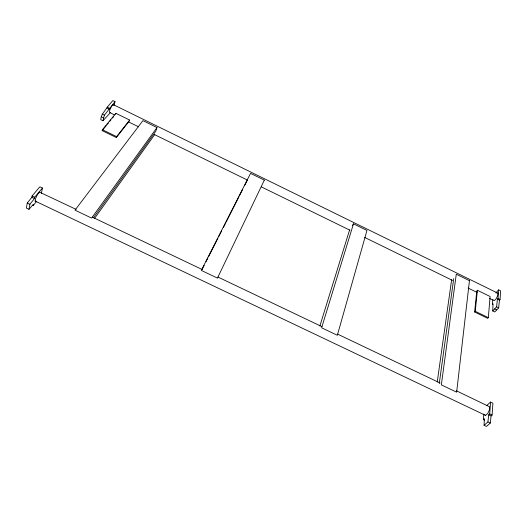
<?xml version="1.0" encoding="UTF-8"?>
<svg xmlns="http://www.w3.org/2000/svg" width="527" height="527" viewBox="0 0 527 527"><rect width="100%" height="100%" fill="white"/><g stroke="black" fill="none" stroke-linecap="round" stroke-linejoin="round"><path stroke-width="0.79" d="M486.559 405.698L490.571 402.061L492.91 403.175L492.093 415.052L491.052 415.968L490.321 423.049L486.441 426.435L484.069 425.315L484.353 418.688L483.338 419.591L484.511 420.151M495.881 292.86L498.634 289.883L500.65 290.871L500.057 299.507L499.425 300.179L498.667 307.847L494.761 311.944L492.719 310.95L493.055 303.796L492.442 304.454L492.811 299.758M114.306 114.939L109.32 112.139L110.018 109.451L111.572 106.283L113.055 104.517L497.903 293.21L497.738 295.522L496.289 298.578L494.431 300.568L489.55 298.526M484.069 425.315L487.936 421.916L488.687 414.841L489.721 413.926L490.571 402.061M492.719 310.95L496.605 306.839L497.383 299.184L498.015 298.513L498.634 289.883M483.338 419.591L483.773 414.077M488.338 317.669L490.097 296.503L477.396 290.285L476.783 290.976L474.623 311.991L487.692 318.354L488.338 317.669L475.255 311.299L477.396 290.285M439.268 383.498L453.714 278.625M437.232 382.108L451.619 279.758M41.383 193.356L42.443 188.034L39.861 186.802L32.088 195.991L31.831 197.355L27.272 203L26.35 208.066L28.972 209.311L33.359 204.292L33.109 205.629L36.686 201.321M28.972 209.311L29.914 204.259L34.446 198.6L34.71 197.236L42.443 188.034M456.382 390.784L489.655 406.837L489.431 409.947L487.752 413.511L485.624 415.414L35.138 201.064L35.678 198.251L37.503 194.535L39.525 192.124L76.198 209.423M110.406 112.653L102.969 120.742L100.736 119.655C100.94 114.497 104.913 111.237 107.258 107.152L112.831 100.565L115.024 101.639L114.063 105.275M102.969 120.742L104.392 115.169L115.024 101.639M102.166 130.637L102.403 129.714L115.854 113.312L129.609 120.044L129.352 120.946L116.348 137.547L102.166 130.637L106.302 125.584M115.604 114.221L115.854 113.312M116.348 137.547L116.605 136.631L129.609 120.044M353.479 223.837L321.628 327.781L337.346 335.277L366.957 230.444L353.479 223.837L352.319 225.648M319.882 325.95L349.625 229.858M156.111 130.34L156.789 128.239M202.342 268.987L204.193 265.338M206.044 261.688L207.895 258.032M208.639 256.577L217.895 238.316M218.639 236.86L221.597 231.017M223.448 227.361L225.299 223.712M226.043 222.249L239.001 196.69M239.745 195.234L242.703 189.391M244.554 185.741L247.519 179.898M94.392 218.619L154.76 134.51M93.47 217.704L155.88 131.039M107.337 124.326L108.364 123.061M109.919 121.17L110.953 119.906M112.501 118.008L113.536 116.75M474.623 311.991L475.255 311.299M496.704 293.005L497.903 293.21M35.138 201.064L36.185 201.314M27.272 203L29.914 204.259M487.936 421.916L490.321 423.049M92.535 217.216L202.434 269.64M218.026 277.083L321.977 326.674M337.576 334.111L440.045 382.991M32.088 195.991L34.71 197.236M489.721 413.926L492.093 415.052M31.831 197.355L34.446 198.6M488.687 414.841L491.052 415.968M102.403 129.714L116.605 136.631M107.258 107.152L109.484 108.239M498.015 298.513L500.057 299.507M107.027 108.061L109.247 109.148M497.383 299.184L499.425 300.179M128.338 121.803L138.68 126.862M154.194 134.457L247.268 179.99M261.3 186.854L349.941 230.227M364.717 237.453L452.621 280.456M468.134 288.045L476.994 292.386M102.146 114.069L104.392 115.169M496.605 306.839L498.667 307.847M101.441 116.869L103.681 117.962M494.655 308.894L496.704 309.896M484.293 414.545L485.624 415.414M113.055 104.517L113.595 105.183M469.445 280.68L456.652 392.174L441.343 384.875L456.277 274.224L469.445 280.68M264.33 180.142L217.447 278.098L201.307 270.397L250.542 173.383L264.33 180.142M157.013 127.541L91.586 218.073L74.999 210.161L142.903 120.624L157.013 127.541"/></g></svg>
